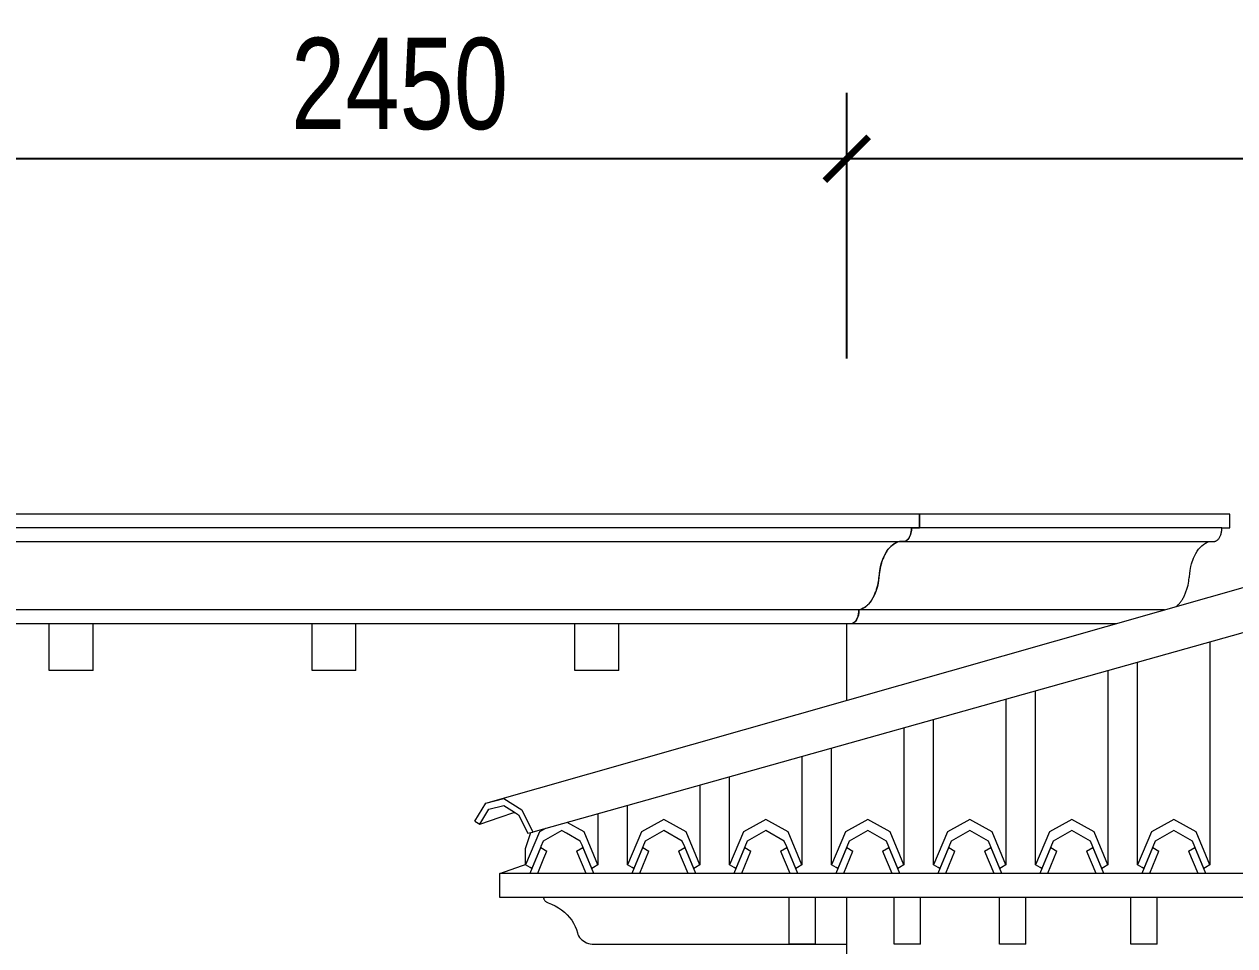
# Model space of a CAD drawing. Header units: millimetres. Extents: x -78046 to 260989, y -99288 to 158505.
# Drawn here: x 212354 to 215670, y 80216 to 82740 of the extents above; entities that cross this region are included whole.
import ezdxf

# ---------------------------------------------------------------- set-up
doc = ezdxf.new("R2010")
doc.units = ezdxf.units.MM
doc.header["$LTSCALE"] = 100
doc.header["$PDMODE"] = 98
doc.layers.get('Defpoints').update_dxf_attribs({"lineweight": 13})
doc.layers.add('-HATCH', color=8, linetype='Continuous', lineweight=5)
doc.layers.add('-LINE1', color=7, linetype='Continuous', lineweight=18)
doc.styles.add('AVANH', font='VHAVAN_2.TTF', dxfattribs={"width": 0.8})
doc.dimstyles.new('C_100A3', dxfattribs={"dimscale": 100, "dimtxt": 2.5, "dimasz": 1.2, "dimexe": 1.8, "dimexo": 0, "dimgap": 0.75, "dimtad": 1, "dimdec": 0, "dimzin": 0, "dimdsep": 46, "dimtxsty": 'AVANH', "dimblk": 'ARCHTICK', "dimcen": 0, "dimdle": 1.8, "dimclrd": 256, "dimclre": 256, "dimclrt": 7, "dimadec": 0, "dimazin": 0, "dimtfac": 0.0001, "dimtdec": 0, "dimtix": 1, "dimtmove": 2, "dimatfit": 3, "dimldrblk": 'ARCHTICK', "dimfxl": 1.8, "dimtolj": 1, "dimtzin": 0, "dimarcsym": 0})

# ---------------------------------------------------------------- blocks, each defined once
blk = doc.blocks.new('_ARCHTICK')
at = {"const_width": 0.15}
blk.add_lwpolyline([(-0.5, -0.5), (0.5, 0.5)], dxfattribs=at)
blk = doc.blocks.new('*D585')
at = {"layer": 'Defpoints', "lineweight": -2, "transparency": 16777216}
for p, q in [((214606.9, 81824.5), (214606.9, 82551.7)), ((218156.9, 81824.5), (218156.9, 82551.7)), ((218336.9, 82371.7), (214426.9, 82371.7))]:
    blk.add_line(p, q, dxfattribs=at)
at = {"layer": 'Defpoints', "color": 0, "transparency": 16777216}
for p in [(214606.9, 82371.7), (214606.9, 81824.5), (218156.9, 81824.5)]:
    blk.add_point(p, dxfattribs=at)
at = {"layer": 'Defpoints', "lineweight": -2, "transparency": 16777216, "xscale": 120, "yscale": 120, "zscale": 120, "rotation": 180}
blk.add_blockref('_ARCHTICK', (214606.9, 82371.7), dxfattribs=at)
at = {"layer": 'Defpoints', "lineweight": -2, "transparency": 16777216, "xscale": 120, "yscale": 120, "zscale": 120}
blk.add_blockref('_ARCHTICK', (218156.9, 82371.7), dxfattribs=at)
at = {"layer": 'Defpoints', "color": 7, "transparency": 16777216, "insert": (216381.9, 82576), "char_height": 250, "attachment_point": 5, "style": 'AVANH'}
blk.add_mtext('\\A1;3550', dxfattribs=at)
blk = doc.blocks.new('*D586')
at = {"layer": 'Defpoints', "lineweight": -2, "transparency": 16777216}
for p, q in [((212156.9, 81824.5), (212156.9, 82551.7)), ((214606.9, 81824.5), (214606.9, 82551.7)), ((214786.9, 82371.7), (211976.9, 82371.7))]:
    blk.add_line(p, q, dxfattribs=at)
at = {"layer": 'Defpoints', "color": 0, "transparency": 16777216}
for p in [(212156.9, 82371.7), (212156.9, 81824.5), (214606.9, 81824.5)]:
    blk.add_point(p, dxfattribs=at)
at = {"layer": 'Defpoints', "lineweight": -2, "transparency": 16777216, "xscale": 120, "yscale": 120, "zscale": 120, "rotation": 180}
blk.add_blockref('_ARCHTICK', (212156.9, 82371.7), dxfattribs=at)
at = {"layer": 'Defpoints', "lineweight": -2, "transparency": 16777216, "xscale": 120, "yscale": 120, "zscale": 120}
blk.add_blockref('_ARCHTICK', (214606.9, 82371.7), dxfattribs=at)
at = {"layer": 'Defpoints', "color": 7, "transparency": 16777216, "insert": (213381.9, 82576), "char_height": 250, "attachment_point": 5, "style": 'AVANH'}
blk.add_mtext('\\A1;2450', dxfattribs=at)

msp = doc.modelspace()

# ---------------------------------------------------------------- linework, layer by layer
at = {"layer": '-HATCH'}
for p, q in [((217257.4, 81512.3), (213746.8, 80527)), ((215634.2, 81360.5), (212156.9, 81360.5)), ((212156.9, 81323), (215612, 81323)), ((215476.8, 81135.5), (212156.9, 81135.5)), ((215601.6, 81047.6), (215601.6, 80437)), ((215403.6, 80437), (215403.6, 80992)), ((215322.2, 80969.2), (215322.2, 80437)), ((215124.2, 80437), (215124.2, 80913.6)), ((215042.8, 80890.8), (215042.8, 80437)), ((214763.4, 80812.3), (214763.4, 80437)), ((214844.8, 80437), (214844.8, 80835.2)), ((214565.4, 80437), (214565.4, 80756.7)), ((214484, 80733.9), (214484, 80437)), ((214286, 80437), (214286, 80678.3)), ((214204.6, 80655.5), (214204.6, 80437)), ((213925.2, 80577.1), (213925.2, 80437)), ((214006.6, 80437), (214006.6, 80599.9)), ((213887.4, 80527.4), (213841.1, 80553.5)), ((214105.6, 80561.9), (214044.4, 80527.4)), ((214166.8, 80527.4), (214105.6, 80561.9)), ((214385, 80561.9), (214323.8, 80527.4)), ((214446.2, 80527.4), (214385, 80561.9)), ((214664.4, 80561.9), (214603.2, 80527.4)), ((214725.6, 80527.4), (214664.4, 80561.9)), ((214943.8, 80561.9), (214882.6, 80527.4)), ((215005, 80527.4), (214943.8, 80561.9)), ((215223.2, 80561.9), (215162, 80527.4)), ((215284.4, 80527.4), (215223.2, 80561.9)), ((215502.6, 80561.9), (215441.4, 80527.4)), ((215563.8, 80527.4), (215502.6, 80561.9)), ((213765, 80527.4), (213727.2, 80437)), ((213781.7, 80536.8), (213765, 80527.4)), ((213826.2, 80531), (213775.4, 80502.4)), ((213827.5, 80530.3), (213826.2, 80531)), ((213838.9, 80523.9), (213827.5, 80530.3)), ((213877, 80502.4), (213838.9, 80523.9)), ((213925.2, 80437), (213887.4, 80527.4)), ((214044.4, 80527.4), (214006.6, 80437)), ((214105.6, 80531), (214054.8, 80502.4)), ((214156.4, 80502.4), (214105.6, 80531)), ((214204.6, 80437), (214166.8, 80527.4)), ((214323.8, 80527.4), (214286, 80437)), ((214385, 80531), (214334.2, 80502.4)), ((214435.8, 80502.4), (214385, 80531)), ((214484, 80437), (214446.2, 80527.4)), ((214603.2, 80527.4), (214565.4, 80437)), ((214664.4, 80531), (214613.6, 80502.4)), ((214715.2, 80502.4), (214664.4, 80531)), ((214763.4, 80437), (214725.6, 80527.4)), ((214882.6, 80527.4), (214844.8, 80437)), ((214943.8, 80531), (214893, 80502.4)), ((214994.6, 80502.4), (214943.8, 80531)), ((215042.8, 80437), (215005, 80527.4)), ((215162, 80527.4), (215124.2, 80437)), ((215223.2, 80531), (215172.4, 80502.4)), ((215274, 80502.4), (215223.2, 80531)), ((215322.2, 80437), (215284.4, 80527.4)), ((215441.4, 80527.4), (215403.6, 80437)), ((215502.6, 80531), (215451.8, 80502.4)), ((215553.4, 80502.4), (215502.6, 80531)), ((215601.6, 80437), (215563.8, 80527.4)), ((213739.4, 80414.8), (213768.6, 80484.7)), ((213768.6, 80486.2), (213744.1, 80427.5)), ((213769.1, 80487.2), (213768.6, 80486.2)), ((213768.6, 80486.2), (213768.6, 80484.7)), ((213768.6, 80484.7), (213785.5, 80475.2)), ((213775.4, 80502.4), (213769.1, 80487.2)), ((213866.9, 80475.2), (213883.8, 80484.7)), ((213881.6, 80491.3), (213877, 80502.4)), ((213883.8, 80486.2), (213881.6, 80491.3)), ((213883.8, 80484.7), (213883.8, 80486.2)), ((213908.3, 80427.5), (213883.8, 80486.2)), ((213883.8, 80484.7), (213913, 80414.8)), ((214018.8, 80414.8), (214048, 80484.7)), ((214048, 80486.2), (214023.5, 80427.5)), ((214054.8, 80502.4), (214048, 80486.2)), ((214048, 80486.2), (214048, 80484.7)), ((214048, 80484.7), (214064.9, 80475.2)), ((214146.3, 80475.2), (214163.2, 80484.7)), ((214163.2, 80486.2), (214156.4, 80502.4)), ((214163.2, 80484.7), (214163.2, 80486.2)), ((214187.7, 80427.5), (214163.2, 80486.2)), ((214163.2, 80484.7), (214192.4, 80414.8)), ((214298.2, 80414.8), (214327.4, 80484.7)), ((214327.4, 80486.2), (214302.9, 80427.5)), ((214334.2, 80502.4), (214327.4, 80486.2)), ((214327.4, 80486.2), (214327.4, 80484.7)), ((214327.4, 80484.7), (214344.3, 80475.2)), ((214425.7, 80475.2), (214442.6, 80484.7)), ((214442.6, 80486.2), (214435.8, 80502.4)), ((214442.6, 80484.7), (214442.6, 80486.2)), ((214467.1, 80427.5), (214442.6, 80486.2)), ((214442.6, 80484.7), (214471.8, 80414.8)), ((214577.6, 80414.8), (214606.8, 80484.7)), ((214606.8, 80486.2), (214582.3, 80427.5)), ((214613.6, 80502.4), (214606.8, 80486.2)), ((214606.8, 80486.2), (214606.8, 80484.7)), ((214606.8, 80484.7), (214623.7, 80475.2)), ((214705.1, 80475.2), (214722, 80484.7)), ((214722, 80486.2), (214715.2, 80502.4)), ((214722, 80484.7), (214722, 80486.2)), ((214746.5, 80427.5), (214722, 80486.2)), ((214722, 80484.7), (214751.2, 80414.8)), ((214857, 80414.8), (214886.2, 80484.7)), ((214886.2, 80486.2), (214861.7, 80427.5)), ((214893, 80502.4), (214886.2, 80486.2)), ((214886.2, 80486.2), (214886.2, 80484.7)), ((214886.2, 80484.7), (214903.1, 80475.2)), ((214984.5, 80475.2), (215001.4, 80484.7)), ((215001.4, 80486.2), (214994.6, 80502.4)), ((215001.4, 80484.7), (215001.4, 80486.2)), ((215025.9, 80427.5), (215001.4, 80486.2)), ((215001.4, 80484.7), (215030.6, 80414.8)), ((215136.4, 80414.8), (215165.6, 80484.7)), ((215165.6, 80486.2), (215141.1, 80427.5)), ((215172.4, 80502.4), (215165.6, 80486.2)), ((215165.6, 80486.2), (215165.6, 80484.7)), ((215165.6, 80484.7), (215182.5, 80475.2)), ((215263.9, 80475.2), (215280.8, 80484.7)), ((215280.8, 80486.2), (215274, 80502.4)), ((215280.8, 80484.7), (215280.8, 80486.2)), ((215305.3, 80427.5), (215280.8, 80486.2)), ((215280.8, 80484.7), (215310, 80414.8)), ((215415.8, 80414.8), (215445, 80484.7)), ((215445, 80486.2), (215420.5, 80427.5)), ((215451.8, 80502.4), (215445, 80486.2)), ((215445, 80486.2), (215445, 80484.7)), ((215445, 80484.7), (215461.9, 80475.2)), ((215543.3, 80475.2), (215560.2, 80484.7)), ((215560.2, 80486.2), (215553.4, 80502.4)), ((215560.2, 80484.7), (215560.2, 80486.2)), ((215584.7, 80427.5), (215560.2, 80486.2)), ((215560.2, 80484.7), (215589.4, 80414.8)), ((213760.3, 80414.8), (213777.2, 80455.3)), ((213777.2, 80455.3), (213785.5, 80475.2)), ((213866.9, 80475.2), (213892.1, 80414.8)), ((214039.7, 80414.8), (214064.9, 80475.2)), ((214146.3, 80475.2), (214171.5, 80414.8)), ((214319.1, 80414.8), (214344.3, 80475.2)), ((214425.7, 80475.2), (214450.9, 80414.8)), ((214598.5, 80414.8), (214623.7, 80475.2)), ((214705.1, 80475.2), (214730.3, 80414.8)), ((214877.9, 80414.8), (214903.1, 80475.2)), ((214984.5, 80475.2), (215009.7, 80414.8)), ((215157.3, 80414.8), (215182.5, 80475.2)), ((215263.9, 80475.2), (215289.1, 80414.8)), ((215436.7, 80414.8), (215461.9, 80475.2)), ((215543.3, 80475.2), (215568.5, 80414.8)), ((213913, 80430.1), (213908.3, 80427.5)), ((213925.2, 80437), (213913, 80430.1)), ((214018.8, 80430.1), (214006.6, 80437)), ((214023.5, 80427.5), (214018.8, 80430.1)), ((214192.4, 80430.1), (214187.7, 80427.5)), ((214204.6, 80437), (214192.4, 80430.1)), ((214298.2, 80430.1), (214286, 80437)), ((214302.9, 80427.5), (214298.2, 80430.1)), ((214471.8, 80430.1), (214467.1, 80427.5)), ((214484, 80437), (214471.8, 80430.1)), ((214577.6, 80430.1), (214565.4, 80437)), ((214582.3, 80427.5), (214577.6, 80430.1)), ((214751.2, 80430.1), (214746.5, 80427.5)), ((214763.4, 80437), (214751.2, 80430.1)), ((214857, 80430.1), (214844.8, 80437)), ((214861.7, 80427.5), (214857, 80430.1)), ((215030.6, 80430.1), (215025.9, 80427.5)), ((215042.8, 80437), (215030.6, 80430.1)), ((215136.4, 80430.1), (215124.2, 80437)), ((215141.1, 80427.5), (215136.4, 80430.1)), ((215310, 80430.1), (215305.3, 80427.5)), ((215322.2, 80437), (215310, 80430.1)), ((215415.8, 80430.1), (215403.6, 80437)), ((215420.5, 80427.5), (215415.8, 80430.1)), ((215589.4, 80430.1), (215584.7, 80427.5)), ((215601.6, 80437), (215589.4, 80430.1)), ((214448.9, 80220), (214448.9, 80348)), ((214520.9, 80220), (214520.9, 80348)), ((214736.9, 80220), (214736.9, 80348)), ((214808.9, 80220), (214808.9, 80348)), ((215024.9, 80220), (215024.9, 80348)), ((215096.9, 80220), (215096.9, 80348)), ((215384.9, 80220), (215384.9, 80348)), ((215456.9, 80220), (215456.9, 80348)), ((214520.9, 80220), (214448.9, 80220)), ((214808.9, 80220), (214736.9, 80220)), ((215096.9, 80220), (215024.9, 80220)), ((215456.9, 80220), (215384.9, 80220))]:
    msp.add_line(p, q, dxfattribs=at)
at = {"layer": '-LINE1', "color": 0, "lineweight": 20}
for p, q in [((213618.4, 80606.6), (217187.5, 81622.3)), ((212422.4, 80970), (212422.4, 81098)), ((212542.4, 80970), (212542.4, 81098)), ((213142.4, 80970), (213142.4, 81098)), ((213262.4, 80970), (213262.4, 81098)), ((213862.4, 80970), (213862.4, 81098)), ((213982.4, 80970), (213982.4, 81098)), ((214606.9, 80887.9), (214606.9, 81098.1)), ((212542.4, 80970), (212422.4, 80970)), ((213262.4, 80970), (213142.4, 80970)), ((213982.4, 80970), (213862.4, 80970)), ((213618.4, 80606.6), (213667.3, 80618.6)), ((213667.3, 80618.6), (213716.4, 80588.2)), ((213588.3, 80556.9), (213618.4, 80606.6)), ((213601.9, 80548.5), (213626.8, 80589.7)), ((213626.8, 80589.7), (213667.4, 80599.6)), ((213657.8, 80567.9), (213695, 80580.7)), ((213667.4, 80599.6), (213696.9, 80581.4)), ((213695, 80580.7), (213695.7, 80581)), ((213695.7, 80581), (213696.9, 80581.4)), ((213695.7, 80581), (213702.1, 80578.1)), ((213696.9, 80581.4), (213702.1, 80578.1)), ((213702.1, 80578.1), (213708.1, 80574.4)), ((213716.4, 80588.2), (213746.8, 80527)), ((213588.3, 80556.9), (213601.9, 80548.5)), ((213601.9, 80548.5), (213657.8, 80567.9)), ((213708.1, 80574.4), (213733.3, 80523.7)), ((213729.8, 80490), (213741.4, 80525.7)), ((213733.3, 80523.7), (213741.4, 80525.7)), ((213741.4, 80525.7), (213746.8, 80527)), ((213727.2, 80481.8), (213729.8, 80490)), ((213727.2, 80446.9), (213727.2, 80481.8)), ((213727.2, 80438), (213727.2, 80446.9)), ((213656.9, 80413.7), (213716.3, 80434.2)), ((218156.9, 80413.7), (213656.9, 80413.7)), ((213656.9, 80400.6), (213656.9, 80413.7)), ((213716.3, 80434.2), (213727.2, 80438)), ((213727.2, 80437), (213727.2, 80438)), ((213739.4, 80430.1), (213727.2, 80437)), ((213744.1, 80427.5), (213739.4, 80430.1)), ((213656.9, 80397.8), (213656.9, 80400.6)), ((213656.9, 80367), (213656.9, 80397.8)), ((213656.9, 80348), (213656.9, 80367)), ((213776.1, 80348), (213656.9, 80348)), ((214256.9, 80348), (213776.1, 80348)), ((213776.1, 80348), (213776.3, 80346.4)), ((213776.3, 80346.4), (213776.7, 80344.9)), ((213776.7, 80344.9), (213777.2, 80343.4)), ((214448.9, 80348), (214256.9, 80348)), ((214520.9, 80348), (214448.9, 80348)), ((214736.9, 80348), (214520.9, 80348)), ((214606.9, 80220), (214606.9, 80348)), ((214808.9, 80348), (214736.9, 80348)), ((215024.9, 80348), (214808.9, 80348)), ((215096.9, 80348), (215024.9, 80348)), ((215384.9, 80348), (215096.9, 80348)), ((215456.9, 80348), (215384.9, 80348)), ((215744.9, 80348), (215456.9, 80348)), ((213777.2, 80343.4), (213777.9, 80341.9)), ((213777.9, 80341.9), (213778.8, 80340.5)), ((213778.8, 80340.5), (213779.8, 80339.2)), ((213779.8, 80339.2), (213780.9, 80337.9)), ((213780.9, 80337.9), (213782.2, 80336.8)), ((213782.2, 80336.8), (213783.6, 80335.7)), ((213783.6, 80335.7), (213785.1, 80334.8)), ((213785.1, 80334.8), (213786.8, 80334)), ((213786.8, 80334), (213788.5, 80333.3)), ((213788.5, 80333.3), (213798.4, 80329.3)), ((213798.4, 80329.3), (213808, 80324.7)), ((213808, 80324.7), (213817.1, 80319.5)), ((213817.1, 80319.5), (213825.6, 80313.7)), ((213825.6, 80313.7), (213833.6, 80307.3)), ((213833.6, 80307.3), (213840.9, 80300.4)), ((213840.9, 80300.4), (213847.5, 80293)), ((213847.5, 80293), (213853.4, 80285.3)), ((213853.4, 80285.3), (213858.6, 80277.1)), ((213858.6, 80277.1), (213862.9, 80268.7)), ((213862.9, 80268.7), (213866.4, 80259.9)), ((213866.4, 80259.9), (213869.1, 80251)), ((213869.1, 80251), (213870.5, 80246.7)), ((213870.5, 80246.7), (213872.4, 80242.6)), ((213872.4, 80242.6), (213874.9, 80238.7)), ((213874.9, 80238.7), (213877.9, 80235.1)), ((213877.9, 80235.1), (213881.4, 80231.7)), ((213881.4, 80231.7), (213885.3, 80228.7)), ((213885.3, 80228.7), (213889.6, 80226.1)), ((213889.6, 80226.1), (213894.2, 80224)), ((213894.2, 80224), (213899.1, 80222.2)), ((213899.1, 80222.2), (213904.2, 80221)), ((213904.2, 80221), (213909.5, 80220.2)), ((213909.5, 80220.2), (213914.8, 80220)), ((213914.8, 80220), (214606.9, 80220)), ((214606.9, 78671.8), (214606.9, 80220))]:
    msp.add_line(p, q, dxfattribs=at)
for points in [[(212156.9, 81098.1), (214606.9, 81098.1), (214619.4, 81098.1), (214620.9, 81098.3), (214622.3, 81098.7), (214623.7, 81099.3), (214625.1, 81100), (214626.5, 81100.8), (214627.8, 81101.8), (214629.1, 81103), (214630.3, 81104.3), (214631.5, 81105.7), (214632.6, 81107.3), (214633.6, 81109), (214634.6, 81110.7), (214635.6, 81112.6), (214636.4, 81114.6), (214637.2, 81116.7), (214637.8, 81118.9), (214638.4, 81121.1), (214639, 81123.4), (214639.4, 81125.8), (214639.7, 81128.2), (214639.9, 81130.6), (214640.1, 81133), (214640.1, 81135.5), (214641.9, 81135.9), (214643.6, 81136.4), (214645.3, 81137), (214647, 81137.7), (214648.7, 81138.4), (214650.4, 81139.2), (214652.1, 81140.1), (214653.7, 81141.1), (214655.4, 81142.2), (214657, 81143.3), (214658.6, 81144.5), (214660.2, 81145.8), (214661.8, 81147.1), (214663.3, 81148.5), (214664.8, 81150), (214666.3, 81151.6), (214667.8, 81153.2), (214669.2, 81154.9), (214670.6, 81156.7), (214672, 81158.5), (214673.4, 81160.4), (214674.7, 81162.4), (214676, 81164.4), (214677.2, 81166.4), (214678.5, 81168.6), (214679.7, 81170.7), (214680.8, 81173), (214681.9, 81175.3), (214683, 81177.6), (214684, 81180), (214685, 81182.4), (214686, 81184.9), (214686.9, 81187.5), (214687.8, 81190), (214688.7, 81192.6), (214689.4, 81195.3), (214690.2, 81198), (214691.6, 81203.4), (214692.8, 81209), (214693.8, 81214.7), (214694.2, 81217.6), (214695, 81223.4), (214695.3, 81226.3), (214696.1, 81235.5), (214697.3, 81243.8), (214698.3, 81249.4), (214699.5, 81255), (214701.1, 81261.6), (214702.8, 81267.1), (214704.6, 81272.3), (214706.5, 81277.2), (214709.1, 81283.2), (214712.6, 81289.9), (214716.4, 81296.2), (214720.4, 81301.8), (214724.7, 81306.9), (214729.3, 81311.4), (214734, 81315.2), (214739, 81318.4), (214744, 81320.9), (214750.2, 81323), (214762, 81323), (214763.5, 81323.1), (214764.9, 81323.3), (214766.3, 81323.7), (214767.8, 81324.3), (214769.1, 81325), (214770.5, 81325.8), (214771.8, 81326.8), (214773.1, 81328), (214774.3, 81329.3), (214775.5, 81330.7), (214776.6, 81332.3), (214777.7, 81334), (214778.7, 81335.7), (214779.6, 81337.6), (214780.4, 81339.6), (214781.2, 81341.7), (214781.9, 81343.9), (214782.5, 81346.1), (214783, 81348.4), (214783.4, 81350.8), (214783.8, 81353.2), (214784, 81355.6), (214784.1, 81358), (214784.2, 81360.5), (214806.3, 81360.5), (214806.3, 81398), (212156.9, 81398)], [(215508.6, 81144.5), (215510.2, 81145.8), (215511.8, 81147.1), (215513.3, 81148.5), (215514.8, 81150), (215516.3, 81151.6), (215517.8, 81153.2), (215519.2, 81154.9), (215520.6, 81156.7), (215522, 81158.5), (215523.4, 81160.4), (215524.7, 81162.4), (215526, 81164.4), (215527.2, 81166.4), (215528.5, 81168.6), (215529.7, 81170.7), (215530.8, 81173), (215531.9, 81175.3), (215533, 81177.6), (215534, 81180), (215535, 81182.4), (215536, 81184.9), (215536.9, 81187.5), (215537.8, 81190), (215538.7, 81192.6), (215539.4, 81195.3), (215540.2, 81198), (215541.6, 81203.4), (215542.8, 81209), (215543.8, 81214.7), (215544.2, 81217.6), (215545, 81223.4), (215545.3, 81226.3), (215546.1, 81235.5), (215547.3, 81243.8), (215548.3, 81249.4), (215549.5, 81255), (215551.1, 81261.6), (215552.8, 81267.1), (215554.6, 81272.3), (215556.5, 81277.2), (215559.1, 81283.2), (215562.6, 81289.9), (215566.4, 81296.2), (215570.4, 81301.8), (215574.7, 81306.9), (215579.3, 81311.4), (215584, 81315.2), (215589, 81318.4), (215594, 81320.9), (215600.2, 81323), (215612, 81323), (215613.5, 81323.1), (215614.9, 81323.3), (215616.3, 81323.7), (215617.8, 81324.3), (215619.1, 81325), (215620.5, 81325.8), (215621.8, 81326.8), (215623.1, 81328), (215624.3, 81329.3), (215625.5, 81330.7), (215626.6, 81332.3), (215627.7, 81334), (215628.7, 81335.7), (215629.6, 81337.6), (215630.4, 81339.6), (215631.2, 81341.7), (215631.9, 81343.9), (215632.5, 81346.1), (215633, 81348.4), (215633.4, 81350.8), (215633.8, 81353.2), (215634, 81355.6), (215634.1, 81358), (215634.2, 81360.5), (215656.3, 81360.5), (215656.3, 81398), (214806.3, 81398), (214806.3, 81360.5), (214784.3, 81360.5), (214783.8, 81353.1), (214782.6, 81346.1), (214780.5, 81339.5), (214777.8, 81333.8), (214773.8, 81328.4), (214768.5, 81324.3), (214763.8, 81323), (214750.9, 81323), (214749.2, 81322.5), (214747.5, 81322), (214745.8, 81321.4), (214744, 81320.8), (214742.3, 81320), (214740.7, 81319.2), (214739, 81318.3), (214737.3, 81317.3), (214735.7, 81316.3), (214734.1, 81315.2), (214732.5, 81313.9), (214730.9, 81312.7), (214729.3, 81311.3), (214727.8, 81309.9), (214726.3, 81308.4), (214724.8, 81306.8), (214723.3, 81305.2), (214721.9, 81303.5), (214720.4, 81301.8), (214719.1, 81299.9), (214717.7, 81298), (214716.4, 81296.1), (214715.1, 81294.1), (214713.8, 81292), (214712.6, 81289.9), (214711.4, 81287.7), (214710.3, 81285.5), (214709.2, 81283.2), (214708.1, 81280.8), (214707, 81278.4), (214706, 81276), (214705.1, 81273.5), (214704.1, 81271), (214703.3, 81268.4), (214702.4, 81265.8), (214701.6, 81263.2), (214700.9, 81260.5), (214699.5, 81255), (214698.3, 81249.4), (214697.3, 81243.8), (214696.4, 81238), (214695.8, 81232.2), (214695.1, 81224.5), (214694.1, 81216.1), (214692.8, 81209), (214691.6, 81203.4), (214689.9, 81196.9), (214688.3, 81191.3), (214686.5, 81186.2), (214684.6, 81181.2), (214682, 81175.2), (214678.5, 81168.5), (214674.7, 81162.3), (214670.7, 81156.6), (214666.3, 81151.5), (214661.8, 81147.1), (214657, 81143.2), (214652.1, 81140.1), (214647, 81137.6), (214640.2, 81135.3), (214639.8, 81128.1), (214638.5, 81121.1), (214636.5, 81114.5), (214633.7, 81108.8), (214629.8, 81103.4), (214622.8, 81098.1), (215345.3, 81098.1)]]:
    msp.add_lwpolyline(points, dxfattribs=at)

# ---------------------------------------------------------------- dimensions: what is measured, and where the dimension line sits
at = {"layer": 'Defpoints', "color": 2}
for base, p1, p2, picture, middle in [((212156.9, 82371.7), (214606.9, 81824.5), (212156.9, 81824.5), '*D586', (213381.9, 82576)), ((214606.9, 82371.7), (218156.9, 81824.5), (214606.9, 81824.5), '*D585', (216381.9, 82576))]:
    dim = msp.add_linear_dim(base=base, p1=p1, p2=p2, dimstyle='C_100A3', dxfattribs=at)
    dim.commit()
    dim.dimension.update_dxf_attribs({"geometry": picture, "text_midpoint": middle})

doc.saveas('drawing.dxf')
